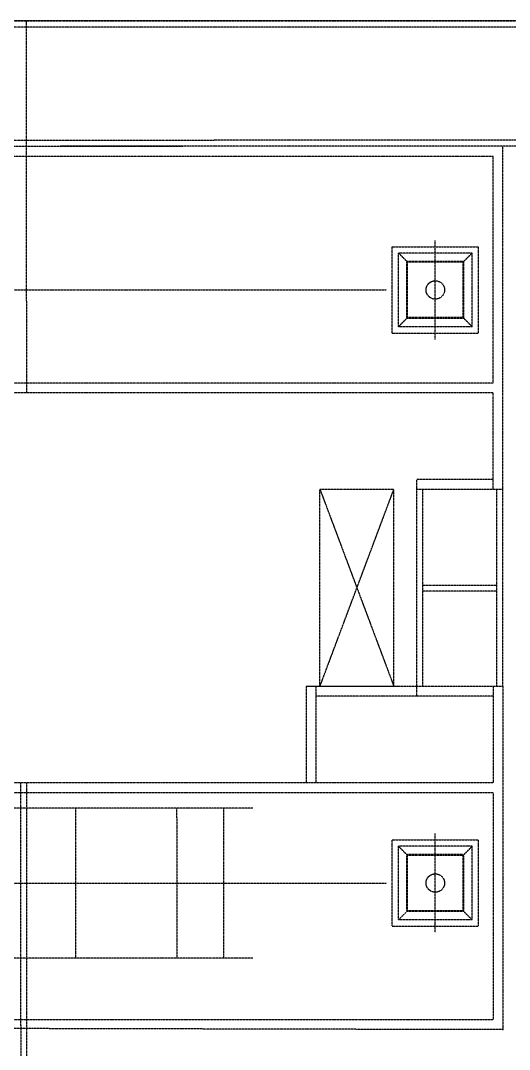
# Model space of a CAD drawing. Header units: millimetres. Extents: x -955179 to -912907, y 62798 to 154298.
# Drawn here: x -949208 to -945237, y 140321 to 148682 of the extents above; entities that cross this region are included whole.
import ezdxf

# ---------------------------------------------------------------- set-up
doc = ezdxf.new("R2010")
doc.units = ezdxf.units.MM
doc.header["$MEASUREMENT"] = 0
doc.linetypes.add('HIDDEN', pattern=[0.375, 0.25, -0.125])
doc.layers.add('CV', color=251, linetype='HIDDEN')

# ---------------------------------------------------------------- blocks, each defined once
blk = doc.blocks.new('TK FRAME')
at = {"layer": 'CV', "linetype": 'HIDDEN'}
for p, q in [((263765.8, -240393), (263765.8, -241613)), ((264686, -240393), (264686, -241613)), ((265690.2, -240393), (265690.2, -241613)), ((266512.7, -240393), (266512.7, -241613)), ((266892.7, -240393), (266892.7, -241613)), ((262562.9, -240578.2), (262562.9, -241427.9)), ((262937.7, -240578.2), (262937.7, -241427.9))]:
    blk.add_line(p, q, dxfattribs=at)
for points in [[(267130.7, -240393), (263641.8, -240393), (263153.4, -240578.2), (262140.2, -240578.2)], [(267130.7, -241613), (263641.8, -241613), (263153.4, -241427.9), (262140.2, -241427.9)]]:
    blk.add_lwpolyline(points, dxfattribs=at)
blk = doc.blocks.new('TK출하')
at = {"layer": 'CV'}
for p, q in [((-857773.4, 138901.7, 330.3), (-844928.2, 138901.4, 443.7)), ((-857773.4, 138899.4, 331.5), (-847454.9, 138899.2, 435.3)), ((-852882.6, 135875.7, 420.4), (-852882.9, 138901.6, 351.6)), ((-844928.2, 138850.1, 444.6), (-857773.4, 138846, 330.3)), ((-844928.2, 137930.7, 459.3), (-857773.4, 137926.1, 331.4)), ((-856173.4, 137880.7, 321.4), (-851613.4, 137880.7, 321.4)), ((-856173.4, 137800.7, 321.4), (-849093.4, 137800.7, 321.4)), ((-844928.2, 137882.9, 468.8), (-852613.4, 137880.7, 321.4)), ((-849093.4, 135955.7, 321.4), (-849093.4, 137800.7, 321.4)), ((-849013.4, 135090.7, 321.4), (-849013.4, 137880.7, 321.4)), ((-849913, 137062.4, 497.4), (-849213, 137062.4, 497.4)), ((-849913, 136362.4, 497.4), (-849913, 137062.4, 497.4)), ((-849563, 136309.1, 497.4), (-849563, 137114.4, 497.4)), ((-849213, 136362.4, 497.4), (-849213, 137062.4, 497.4)), ((-849788, 136937.4, 497.4), (-849863, 137012.4, 497.4)), ((-849263, 137012.4, 497.4), (-849863, 137012.4, 497.4)), ((-849863, 136412.4, 497.4), (-849863, 137012.4, 497.4)), ((-849338, 136937.4, 497.4), (-849263, 137012.4, 497.4)), ((-849263, 136412.4, 497.4), (-849263, 137012.4, 497.4)), ((-849794, 136487.4, 497.4), (-849794, 136937.4, 497.4)), ((-849338, 136943.4, 497.4), (-849788, 136943.4, 497.4)), ((-849338, 136937.4, 497.4), (-849788, 136937.4, 497.4)), ((-849788, 136487.4, 497.4), (-849788, 136937.4, 497.4)), ((-849338, 136487.4, 497.4), (-849338, 136937.4, 497.4)), ((-849332, 136487.4, 497.4), (-849332, 136937.4, 497.4)), ((-857804.8, 136712.4, 497.4), (-849958.5, 136712.4, 497.4)), ((-849788, 136487.4, 497.4), (-849863, 136412.4, 497.4)), ((-849338, 136487.4, 497.4), (-849788, 136487.4, 497.4)), ((-849338, 136481.4, 497.4), (-849788, 136481.4, 497.4)), ((-849338, 136487.4, 497.4), (-849263, 136412.4, 497.4)), ((-849263, 136412.4, 497.4), (-849863, 136412.4, 497.4)), ((-849913, 136362.4, 497.4), (-849213, 136362.4, 497.4)), ((-849093.4, 135955.7, 321.4), (-857773.4, 135955.7, 321.4)), ((-849093.4, 135875.7, 321.4), (-857773.4, 135875.7, 321.4)), ((-849093.4, 135090.7, 321.4), (-849093.4, 135875.7, 321.4)), ((-849093.4, 135170.7, 321.4), (-849713.4, 135170.7, 321.4)), ((-849713.4, 133410.7, 321.4), (-849713.4, 135170.7, 321.4)), ((-849900, 135090.7, 321.4), (-850500, 135090.7, 321.4)), ((-850500, 133490.7, 321.4), (-850500, 135090.7, 321.4)), ((-850500, 135090.7, 321.4), (-849900, 133490.7, 321.4)), ((-850500, 133490.7, 321.4), (-849900, 135090.7, 321.4)), ((-849900, 133490.7, 321.4), (-849900, 135090.7, 321.4)), ((-849013.4, 135090.7, 321.4), (-849713.4, 135090.7, 321.4)), ((-849663.4, 133490.7, 321.4), (-849663.4, 135090.7, 321.4)), ((-849063.4, 133490.7, 321.4), (-849063.4, 135090.7, 321.4)), ((-849013.4, 133490.7, 321.4), (-849013.4, 135090.7, 321.4)), ((-849063.4, 134309.7, 321.4), (-849663.4, 134309.7, 321.4)), ((-849063.4, 134265.7, 321.4), (-849663.4, 134265.7, 321.4)), ((-850180.4, 133490.7, 321.4), (-850613.4, 133490.7, 321.4)), ((-849713.4, 133490.7, 321.4), (-850613.4, 133490.7, 321.4)), ((-850613.4, 133490.7, 321.4), (-850613.4, 132705.7, 321.4)), ((-849850, 133490.7, 321.4), (-850550, 133490.7, 321.4)), ((-850533.4, 133490.7, 321.4), (-850533.4, 132705.7, 321.4)), ((-849013.4, 133490.7, 321.4), (-849713.4, 133490.7, 321.4)), ((-849093.4, 133490.7, 321.4), (-849093.4, 132705.7, 321.4)), ((-849013.4, 133490.7, 321.4), (-849013.4, 130700.7, 321.4)), ((-849713.4, 133410.7, 321.4), (-850533.4, 133410.7, 321.4)), ((-849093.4, 133410.7, 321.4), (-849713.4, 133410.7, 321.4)), ((-851613.4, 132705.7, 321.4), (-857773.4, 132705.7, 321.4)), ((-852931.7, 132705.7, 483.9), (-852928.7, 112029.5, 841.9)), ((-852880.3, 112084.4, 836.6), (-852882.2, 132705.7, 492.5)), ((-849093.4, 132705.7, 321.4), (-851613.4, 132705.7, 321.4)), ((-851613.4, 132625.7, 321.4), (-857773.4, 132625.7, 321.4)), ((-849093.4, 132625.7, 321.4), (-851613.4, 132625.7, 321.4)), ((-849093.4, 132625.7, 321.4), (-849093.4, 130780.7, 321.4)), ((-849563, 131489.1, 497.4), (-849563, 132294.4, 497.4)), ((-849913, 132242.4, 497.4), (-849213, 132242.4, 497.4)), ((-849913, 131542.4, 497.4), (-849913, 132242.4, 497.4)), ((-849213, 131542.4, 497.4), (-849213, 132242.4, 497.4)), ((-849788, 132117.4, 497.4), (-849863, 132192.4, 497.4)), ((-849263, 132192.4, 497.4), (-849863, 132192.4, 497.4)), ((-849863, 131592.4, 497.4), (-849863, 132192.4, 497.4)), ((-849794, 131667.4, 497.4), (-849794, 132117.4, 497.4)), ((-849338, 132123.4, 497.4), (-849788, 132123.4, 497.4)), ((-849338, 132117.4, 497.4), (-849788, 132117.4, 497.4)), ((-849788, 131667.4, 497.4), (-849788, 132117.4, 497.4)), ((-849338, 132117.4, 497.4), (-849263, 132192.4, 497.4)), ((-849338, 131667.4, 497.4), (-849338, 132117.4, 497.4)), ((-849332, 131667.4, 497.4), (-849332, 132117.4, 497.4)), ((-849263, 131592.4, 497.4), (-849263, 132192.4, 497.4)), ((-857804.8, 131892.4, 497.4), (-849958.5, 131892.4, 497.4)), ((-849788, 131667.4, 497.4), (-849863, 131592.4, 497.4)), ((-849338, 131667.4, 497.4), (-849788, 131667.4, 497.4)), ((-849338, 131661.4, 497.4), (-849788, 131661.4, 497.4)), ((-849338, 131667.4, 497.4), (-849263, 131592.4, 497.4)), ((-849913, 131542.4, 497.4), (-849213, 131542.4, 497.4)), ((-849263, 131592.4, 497.4), (-849863, 131592.4, 497.4)), ((-849093.4, 130780.7, 321.4), (-856173.4, 130780.7, 321.4)), ((-849013.4, 130700.7, 321.4), (-853624, 130710.7, 441.4))]:
    blk.add_line(p, q, dxfattribs=at)
for centre in [(-849563, 136712.4, 497.4), (-849563, 131892.4, 497.4)]:
    blk.add_circle(centre, 75, dxfattribs=at)
blk.add_point((-849013.4, 130700.7, 321.4), dxfattribs=at)
at = {"layer": 'CV', "rotation": 0.0137552547841788}
blk.add_blockref('TK FRAME', (-1118234.6, 372830.2, 497.4), dxfattribs=at)

msp = doc.modelspace()

# ---------------------------------------------------------------- block references
at = {"layer": 'CV'}
msp.add_blockref('TK출하', (-96275.8, 9780.8, -202.6), dxfattribs=at)

doc.saveas('drawing.dxf')
